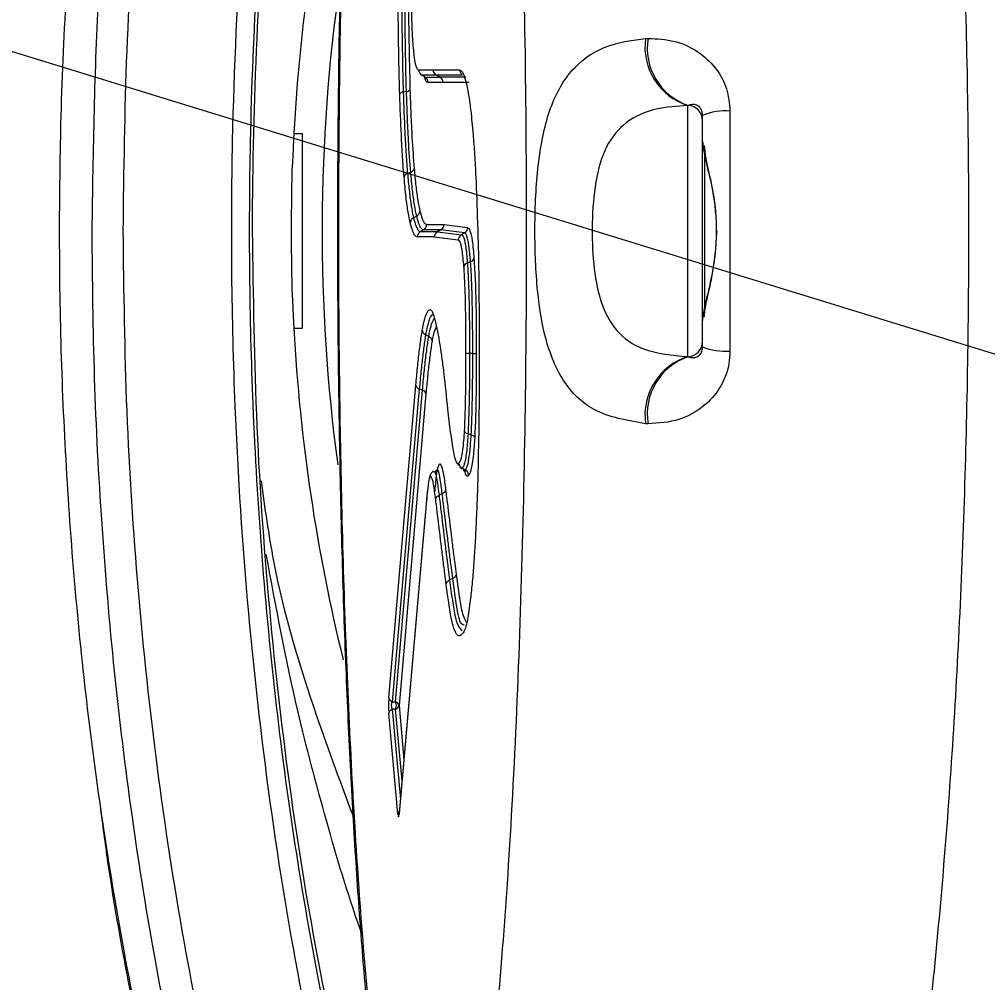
# Model space of a CAD drawing. Header units: millimetres. Extents: x 100 to 8300, y 98 to 5840.
# Drawn here: x 2353.15 to 2384.46, y 4347.04 to 4378.2 of the extents above; entities that cross this region are included whole.
import ezdxf

# ---------------------------------------------------------------- set-up
doc = ezdxf.new("R2010")
doc.units = ezdxf.units.MM
doc.header["$LTSCALE"] = 20
doc.styles.add('SLDTEXTSTYLE0', font='TXT', dxfattribs={"width": 0.75})
doc.dimstyles.new('SLDDIMSTYLE1', dxfattribs={"dimtxt": 52.916667, "dimasz": 60, "dimexe": 0, "dimexo": 0.0625, "dimgap": 13.229167, "dimtad": 1, "dimrnd": 1e-09, "dimzin": 12, "dimdsep": 46, "dimtxsty": 'SLDTEXTSTYLE0', "dimblk1": 'NONE', "dimsah": 1, "dimcen": 0, "dimadec": 0, "dimazin": 3, "dimtfac": 1, "dimtdec": 3, "dimtmove": 0, "dimatfit": 3, "dimldrblk": 'NONE', "dimfxl": 0, "dimfrac": 2, "dimtolj": 1, "dimtzin": 12, "dimarcsym": 0})

# ---------------------------------------------------------------- blocks, each defined once
blk = doc.blocks.new('_D_1')
at = {"color": 7, "linetype": 'Continuous', "lineweight": 0}
for q in [(1129.332, 4753.96), (4054.847, 3853.034)]:
    blk.add_line((3614.174, 3988.742), q, dxfattribs=at)
blk.add_solid([(3614.174, 3988.742), (3668.779, 3962.195), (3674.254, 3979.971)], dxfattribs=at)
at = {"color": 7, "linetype": 'Continuous', "lineweight": 0, "char_height": 52.9167, "attachment_point": 1, "rotation": 342.8836, "style": 'SLDTEXTSTYLE0'}
for s, insert in [('%%c', (3849.111, 3987.751)), ('2600', (3925.448, 3964.242))]:
    blk.add_mtext(s, dxfattribs=dict(at, insert=insert))
blk = doc.blocks.new('_NONE')

msp = doc.modelspace()

# ---------------------------------------------------------------- linework, layer by layer
at = {"color": 7, "linetype": 'Continuous', "lineweight": 15}
for p, q in [((2366.064, 4376.562), (2366.524, 4376.562)), ((2366.64, 4376.389), (2366.164, 4376.389)), ((2366.263, 4376.331), (2366.164, 4376.389)), ((2366.524, 4376.563), (2367.387, 4376.563)), ((2366.524, 4376.562), (2366.524, 4376.563)), ((2367.487, 4376.39), (2366.64, 4376.39)), ((2366.745, 4376.333), (2366.64, 4376.39)), ((2366.64, 4376.39), (2366.64, 4376.389)), ((2366.745, 4376.331), (2366.64, 4376.389)), ((2366.263, 4376.331), (2366.745, 4376.331)), ((2366.861, 4376.158), (2366.363, 4376.158)), ((2366.745, 4376.333), (2367.587, 4376.333)), ((2366.745, 4376.331), (2366.745, 4376.333)), ((2366.861, 4376.159), (2366.861, 4376.158)), ((2367.686, 4376.159), (2366.861, 4376.159)), ((2365.67, 4375.863), (2365.566, 4375.843)), ((2374.783, 4375.414), (2374.769, 4375.411)), ((2374.769, 4367.291), (2374.769, 4375.411)), ((2375.243, 4374.242), (2375.243, 4375.093)), ((2362.029, 4374.501), (2362.293, 4374.501)), ((2362.293, 4374.501), (2362.293, 4368.201)), ((2375.243, 4368.457), (2375.243, 4374.266)), ((2365.808, 4373.251), (2365.704, 4373.21)), ((2366.001, 4371.831), (2365.899, 4371.777)), ((2366.221, 4371.39), (2366.121, 4371.332)), ((2366.781, 4371.39), (2366.221, 4371.39)), ((2366.321, 4371.563), (2366.894, 4371.563)), ((2366.781, 4371.39), (2366.676, 4371.332)), ((2366.781, 4371.387), (2366.676, 4371.33)), ((2366.781, 4371.387), (2366.781, 4371.39)), ((2367.547, 4371.289), (2366.781, 4371.387)), ((2366.894, 4371.563), (2366.894, 4371.558)), ((2366.894, 4371.558), (2367.646, 4371.462)), ((2366.563, 4371.159), (2366.022, 4371.159)), ((2366.121, 4371.332), (2366.676, 4371.332)), ((2366.563, 4371.158), (2366.563, 4371.159)), ((2367.347, 4371.058), (2366.563, 4371.158)), ((2366.676, 4371.332), (2366.676, 4371.33)), ((2366.676, 4371.33), (2367.447, 4371.231)), ((2367.547, 4371.289), (2367.447, 4371.231)), ((2367.742, 4370.358), (2367.639, 4370.319)), ((2375.243, 4367.608), (2375.243, 4368.46)), ((2362.293, 4368.201), (2362.029, 4368.201)), ((2367.709, 4367.393), (2367.595, 4367.393)), ((2367.814, 4367.393), (2367.709, 4367.393)), ((2367.814, 4367.393), (2367.929, 4367.393)), ((2374.769, 4367.291), (2374.783, 4367.287)), ((2365.101, 4356.252), (2365.974, 4366.367)), ((2366.085, 4366.244), (2365.211, 4356.13)), ((2365.318, 4356.13), (2366.188, 4366.204)), ((2366.298, 4366.082), (2365.429, 4356.009)), ((2367.764, 4364.762), (2367.66, 4364.794)), ((2367.35, 4363.773), (2367.331, 4363.852)), ((2366.317, 4362.649), (2365.435, 4352.528)), ((2366.317, 4362.632), (2365.435, 4352.511)), ((2367.168, 4360.114), (2367.065, 4360.066)), ((2365.211, 4356.13), (2365.318, 4356.13)), ((2365.393, 4352.507), (2365.102, 4355.76)), ((2365.318, 4355.884), (2365.212, 4355.884)), ((2365.435, 4352.511), (2365.435, 4352.528))]:
    msp.add_line(p, q, dxfattribs=at)
at = {"color": 8, "linetype": 'Continuous', "lineweight": 15}
for p, q in [((2375.302, 4373.865), (2375.302, 4368.791)), ((2365.212, 4355.884), (2365.473, 4352.964)), ((2365.526, 4353.568), (2365.318, 4355.884)), ((2365.429, 4356.009), (2365.586, 4354.255))]:
    msp.add_line(p, q, dxfattribs=at)
at = {"color": 7, "linetype": 'Continuous', "lineweight": 15, "flags": 128}
for points in [[(2366.241, 4376.339), (2366.263, 4376.331), (2366.263, 4376.331), (2366.263, 4376.331)], [(2366.39, 4367.945), (2366.31, 4367.985), (2366.288, 4367.996)], [(2366.188, 4366.204), (2366.106, 4366.236), (2366.085, 4366.244)], [(2367.568, 4363.625), (2367.489, 4363.67), (2367.468, 4363.682)], [(2366.827, 4362.854), (2366.746, 4362.817), (2366.724, 4362.807)]]:
    msp.add_lwpolyline(points, dxfattribs=at)
at = {"color": 7, "linetype": 'Continuous', "lineweight": 15}
for radius in [1300, 71]:
    msp.add_circle((2371.753, 4371.351), radius, dxfattribs=at)
for centre, radius, start, end in [((2419.943, 4371.351), 58, 166.5407, 176.88671), ((2419.943, 4371.351), 57, 171.8997, 187.6235), ((2375.364, 4377.302), 1.983, 171.9597, 252.5433), ((2375.407, 4377.263), 1.951, 170.5359, 251.3557), ((2366.264, 4376.562), 0.2, 179.959, 239.852), ((2367.587, 4376.563), 0.2, 179.959, 239.852), ((2366.163, 4376.158), 0.2, 359.959, 59.852), ((2365.568, 4375.7), 0.143, 90.9071, 144.1605), ((2365.668, 4376.006), 0.143, 270.9047, 324.1525), ((2374.744, 4374.917), 0.499, 0.0977, 85.4846), ((2375.993, 4373.22), 2.017, 86.0912, 111.8122), ((2365.762, 4373.403), 0.159, 286.7612, 349.2565), ((2365.75, 4373.058), 0.159, 106.727, 169.2258), ((2365.988, 4371.604), 0.194, 117.3369, 177.2862), ((2365.911, 4372.003), 0.194, 297.3443, 357.2916), ((2366.12, 4371.563), 0.2, 300.148, 0.041), ((2367.446, 4371.462), 0.2, 300.1477, 0.0417), ((2366.222, 4371.159), 0.2, 120.148, 180.041), ((2367.547, 4371.058), 0.2, 120.1271, 179.9764), ((2367.703, 4370.506), 0.154, 284.683, 347.3072), ((2367.678, 4370.171), 0.154, 104.6754, 167.2998), ((2419.943, 4371.351), 58, 183.11329, 193.83279), ((2374.744, 4367.784), 0.499, 274.4918, 359.9023), ((2375.993, 4369.485), 2.022, 248.2367, 273.9018), ((2375.364, 4365.399), 1.983, 107.451, 188.0625), ((2375.406, 4365.438), 1.951, 108.6212, 189.4657), ((2366.13, 4366.397), 0.159, 190.7571, 253.251), ((2366.143, 4366.052), 0.158, 10.8982, 73.4111), ((2365.257, 4356.282), 0.158, 190.8982, 253.4111), ((2365.273, 4355.979), 0.158, 10.8982, 73.4111), ((2365.018, 4356.007), 0.325, 337.7915, 22.2999), ((2365.259, 4355.731), 0.16, 107.1895, 169.6357), ((2365.271, 4356.037), 0.16, 287.1895, 349.6357)]:
    msp.add_arc(centre, radius, start, end, dxfattribs=at)
at = {"color": 8, "linetype": 'Continuous', "lineweight": 15}
msp.add_arc((2365.525, 4352.491), 0.133, 129.1386, 172.8559, dxfattribs=at)
at = {"color": 7, "linetype": 'Continuous', "lineweight": 15}
for centre, major_axis, ratio, start_param, end_param in [((2366.724, 4376.563), (0.149, -0.147), 0.909586, 3.970768, 5.017965), ((2366.724, 4376.562), (0.149, -0.147), 0.909586, 3.970768, 5.017965), ((2366.662, 4376.159), (0.149, -0.147), 0.909586, 0.829175, 1.876373), ((2366.662, 4376.158), (0.149, -0.147), 0.909586, 0.829175, 1.876373), ((2366.695, 4371.563), (0.146, 0.147), 0.922593, 4.406813, 5.45401), ((2366.695, 4371.558), (0.155, 0.137), 0.921985, 4.470422, 5.517619), ((2366.762, 4371.159), (0.146, 0.147), 0.922593, 1.26522, 2.312417), ((2366.762, 4371.158), (0.155, 0.137), 0.921985, 1.328829, 2.376027), ((2365.137, 4356.009), (0, 0.4), 0.112709, 0.920254, 2.245124), ((2365.336, 4356.009), (0.007, 0.2), 0.78925, 0.950707, 2.275578), ((2365.414, 4352.918), (0, 0.515), 0.067693, 2.493007, 3.800642)]:
    msp.add_ellipse(centre, major_axis=major_axis, ratio=ratio, start_param=start_param, end_param=end_param, dxfattribs=at)
for points, knots in [([(2370.273, 4431.185), (2368.037, 4430.757), (2363.578, 4429.902), (2357.157, 4427.703), (2350.802, 4424.777), (2344.637, 4420.969), (2338.801, 4416.291), (2333.633, 4410.992), (2329.217, 4405.158), (2325.557, 4398.902), (2322.697, 4392.298), (2320.651, 4385.465), (2319.424, 4378.456), (2319.023, 4371.352), (2319.436, 4364.226), (2320.666, 4357.214), (2322.708, 4350.362), (2325.582, 4343.76), (2329.244, 4337.492), (2333.328, 4332.127), (2337.567, 4327.647), (2341.779, 4323.945), (2346.317, 4320.661), (2351.481, 4317.612), (2357.269, 4314.942), (2363.664, 4312.765), (2368.07, 4311.933), (2370.278, 4311.516)], [0, 0, 0, 0, 0.039898, 0.079587, 0.118672, 0.162397, 0.20625, 0.24941, 0.291686, 0.334027, 0.375922, 0.417271, 0.458451, 0.500032, 0.541386, 0.582955, 0.624207, 0.666119, 0.708583, 0.75094, 0.783843, 0.816443, 0.849027, 0.881877, 0.921408, 0.96062, 1, 1, 1, 1]), ([(2382.919, 4431.299), (2382.734, 4431.32), (2381.951, 4431.407), (2380.662, 4431.249), (2379.15, 4430.916), (2377.805, 4430.435), (2376.475, 4429.806), (2375.103, 4428.97), (2373.743, 4427.949), (2372.069, 4426.458), (2370.138, 4424.332), (2367.945, 4421.275), (2365.926, 4417.796), (2364.023, 4413.791), (2362.306, 4409.381), (2360.783, 4404.578), (2359.495, 4399.563), (2358.422, 4394.287), (2357.572, 4388.767), (2356.959, 4383.022), (2356.574, 4377.201), (2356.526, 4373.296), (2356.502, 4371.351)], [0, 0, 0, 0, 0.014047, 0.05945, 0.097869, 0.129292, 0.16236, 0.200565, 0.236433, 0.269966, 0.335181, 0.396122, 0.459762, 0.520427, 0.58382, 0.645346, 0.705069, 0.763056, 0.823223, 0.882704, 0.941595, 1, 1, 1, 1]), ([(2376.762, 4430.554), (2376.756, 4430.552), (2376.107, 4430.376), (2374.838, 4429.741), (2372.965, 4428.628), (2371.133, 4427.17), (2369.35, 4425.422), (2367.634, 4423.385), (2365.997, 4421.081), (2364.45, 4418.526), (2363, 4415.74), (2361.661, 4412.754), (2360.434, 4409.571), (2359.313, 4406.206), (2358.293, 4402.644), (2357.379, 4398.911), (2356.58, 4395.036), (2355.902, 4391.05), (2355.348, 4386.983), (2354.922, 4382.863), (2354.628, 4378.717), (2354.477, 4375.061), (2354.454, 4372.793), (2354.445, 4371.914)], [0, 0, 0, 0, 0.000484, 0.052698, 0.10557, 0.158972, 0.212644, 0.266218, 0.319435, 0.37214, 0.424246, 0.475732, 0.525739, 0.575842, 0.626072, 0.676252, 0.726227, 0.775874, 0.825094, 0.873823, 0.922036, 0.969753, 1, 1, 1, 1]), ([(2360.695, 4371.351), (2360.695, 4371.509), (2360.698, 4373.715), (2360.813, 4377.976), (2361.247, 4384.038), (2361.943, 4389.943), (2362.899, 4395.609), (2364.091, 4400.978), (2365.517, 4406.087), (2367.183, 4410.826), (2368.789, 4414.654), (2369.887, 4416.657), (2370.296, 4417.403)], [0, 0, 0, 0, 0.008781, 0.122462, 0.236515, 0.350216, 0.463805, 0.577745, 0.691377, 0.810156, 0.92928, 1, 1, 1, 1]), ([(2368.902, 4415.015), (2368.645, 4414.482), (2367.878, 4412.889), (2366.751, 4410.01), (2365.518, 4406.432), (2364.43, 4402.699), (2363.452, 4398.732), (2362.574, 4394.421), (2361.82, 4389.762), (2361.218, 4384.764), (2360.8, 4379.565), (2360.541, 4373.204), (2360.604, 4366.907), (2360.965, 4360.82), (2361.434, 4355.957), (2362.086, 4351.156), (2362.927, 4346.409), (2363.963, 4341.769), (2365.196, 4337.264), (2366.619, 4333.036), (2367.795, 4329.974), (2368.531, 4328.469), (2368.691, 4328.144)], [0, 0, 0, 0, 0.0253262, 0.0757503, 0.1219707, 0.1684651, 0.215545, 0.2629368, 0.3146554, 0.3672986, 0.4204211, 0.4745416, 0.5600926, 0.6096988, 0.6601382, 0.710998, 0.7627145, 0.816928, 0.8716165, 0.9277649, 0.9843966, 1, 1, 1, 1]), ([(2365.74, 4337.735), (2365.861, 4337.427), (2366.102, 4336.813), (2366.474, 4336.537), (2366.852, 4336.741), (2367.233, 4337.502), (2367.606, 4338.827), (2368.014, 4340.943), (2368.435, 4344.135), (2368.836, 4348.566), (2369.156, 4353.691), (2369.385, 4359.306), (2369.525, 4365.255), (2369.57, 4371.36), (2369.524, 4377.465), (2369.401, 4382.742), (2369.234, 4387.142), (2369.05, 4390.733), (2368.827, 4394.091), (2368.568, 4397.136), (2368.275, 4399.818), (2367.95, 4402.087), (2367.6, 4403.91), (2367.227, 4405.223), (2366.788, 4406.07), (2366.285, 4406.244), (2365.922, 4405.393), (2365.74, 4404.968)], [0, 0, 0, 0, 0.033412, 0.06671, 0.100381, 0.135685, 0.171023, 0.205696, 0.2565, 0.306665, 0.355515, 0.404298, 0.452051, 0.500012, 0.548025, 0.595785, 0.628135, 0.660932, 0.693651, 0.72747, 0.76102, 0.794823, 0.829947, 0.86484, 0.900074, 0.950059, 1, 1, 1, 1]), ([(2353.258, 4403.998), (2353.14, 4403.061), (2352.864, 4400.871), (2352.497, 4397.042), (2352.154, 4392.659), (2351.88, 4388.081), (2351.675, 4383.368), (2351.538, 4378.571), (2351.47, 4373.755), (2351.47, 4368.487), (2351.561, 4362.843), (2351.764, 4356.962), (2352.056, 4351.446), (2352.431, 4346.388), (2352.83, 4342.122), (2353.13, 4339.73), (2353.258, 4338.71)], [0, 0, 0, 0, 0.053023, 0.124061, 0.194233, 0.263268, 0.331874, 0.400007, 0.467047, 0.533211, 0.619075, 0.70307, 0.785333, 0.864942, 0.942435, 1, 1, 1, 1]), ([(2365.035, 4402.05), (2364.939, 4401.372), (2364.722, 4399.827), (2364.436, 4397.019), (2364.165, 4393.66), (2363.932, 4389.909), (2363.742, 4385.875), (2363.601, 4381.641), (2363.509, 4377.28), (2363.466, 4372.858), (2363.473, 4368.439), (2363.53, 4364.076), (2363.636, 4359.802), (2363.798, 4355.607), (2364.02, 4351.528), (2364.303, 4347.613), (2364.665, 4343.976), (2364.963, 4341.468), (2365.168, 4340.324), (2365.201, 4340.142)], [0, 0, 0, 0, 0.045734, 0.104276, 0.166245, 0.22883, 0.291211, 0.353664, 0.415426, 0.476792, 0.538088, 0.598775, 0.659652, 0.72164, 0.785528, 0.851197, 0.918041, 0.986925, 1, 1, 1, 1]), ([(2364.812, 4400.255), (2364.715, 4399.475), (2364.53, 4397.981), (2364.286, 4395.34), (2364.072, 4392.511), (2363.884, 4389.429), (2363.726, 4386.114), (2363.6, 4382.606), (2363.508, 4378.932), (2363.452, 4375.165), (2363.433, 4371.344), (2363.452, 4367.515), (2363.509, 4363.736), (2363.601, 4360.062), (2363.727, 4356.554), (2363.886, 4353.233), (2364.074, 4350.152), (2364.288, 4347.335), (2364.532, 4344.714), (2364.716, 4343.221), (2364.811, 4342.442)], [0, 0, 0, 0, 0.059201, 0.113443, 0.168036, 0.222998, 0.277587, 0.333073, 0.388695, 0.444497, 0.499996, 0.555804, 0.611962, 0.667413, 0.72281, 0.777713, 0.832852, 0.886946, 0.941074, 1, 1, 1, 1]), ([(2365.452, 4375.784), (2365.444, 4376.053), (2365.422, 4376.849), (2365.403, 4378.242), (2365.4, 4379.36), (2365.399, 4379.924)], [0, 0, 0, 0, 0.201931, 0.597556, 1, 1, 1, 1]), ([(2365.514, 4379.924), (2365.514, 4379.924), (2365.514, 4379.366), (2365.518, 4378.261), (2365.537, 4376.893), (2365.558, 4376.103), (2365.566, 4375.843), (2365.566, 4375.843)], [0, 0, 0, 0, 0.000014, 0.404092, 0.79938, 0.999986, 1, 1, 1, 1]), ([(2365.67, 4375.863), (2365.67, 4375.863), (2365.654, 4376.381), (2365.631, 4377.446), (2365.62, 4378.816), (2365.619, 4379.639), (2365.618, 4379.924)], [0, 0, 0, 0, 0.000015, 0.401298, 0.792319, 1, 1, 1, 1]), ([(2365.733, 4379.924), (2365.733, 4379.642), (2365.734, 4378.829), (2365.745, 4377.473), (2365.771, 4376.442), (2365.784, 4375.922)], [0, 0, 0, 0, 0.208756, 0.600564, 1, 1, 1, 1]), ([(2365.819, 4379.924), (2365.82, 4379.62), (2365.821, 4379.072), (2365.834, 4378.238), (2365.855, 4377.633), (2365.877, 4377.347), (2365.882, 4377.286)], [0, 0, 0, 0, 0.3254408, 0.5870806, 0.9112911, 1, 1, 1, 1]), ([(2373.401, 4365.121), (2372.812, 4365.22), (2371.739, 4365.401), (2370.684, 4366.433), (2370.101, 4367.892), (2369.849, 4369.735), (2369.799, 4371.769), (2369.923, 4373.792), (2370.308, 4375.507), (2371.059, 4376.726), (2372.108, 4377.401), (2372.992, 4377.523), (2373.401, 4377.579)], [0, 0, 0, 0, 0.127556, 0.232831, 0.334493, 0.426224, 0.51758, 0.61249, 0.711251, 0.810996, 0.912733, 1, 1, 1, 1]), ([(2373.401, 4377.579), (2373.414, 4377.58), (2373.435, 4377.582), (2373.462, 4377.583), (2373.476, 4377.583), (2373.483, 4377.583)], [0, 0, 0, 0, 0.499953, 0.749971, 1, 1, 1, 1]), ([(2373.483, 4377.583), (2373.771, 4377.57), (2374.343, 4377.544), (2375.131, 4377.176), (2375.702, 4376.618), (2376.059, 4375.978), (2376.107, 4375.48), (2376.13, 4375.233)], [0, 0, 0, 0, 0.259808, 0.514672, 0.686457, 0.844746, 1, 1, 1, 1]), ([(2365.882, 4377.286), (2365.899, 4377.131), (2365.937, 4376.776), (2366.003, 4376.587), (2366.047, 4376.569), (2366.064, 4376.562)], [0, 0, 0, 0, 0.324186, 0.740428, 1, 1, 1, 1]), ([(2366.164, 4376.389), (2366.164, 4376.389), (2366.157, 4376.389), (2366.149, 4376.397), (2366.142, 4376.405)], [0, 0, 0, 0, 0.000237, 1, 1, 1, 1]), ([(2366.363, 4376.158), (2366.337, 4376.162), (2366.297, 4376.168), (2366.261, 4376.332), (2366.249, 4376.387)], [0, 0, 0, 0, 0.6655761, 1, 1, 1, 1]), ([(2367.387, 4376.563), (2367.412, 4376.554), (2367.464, 4376.533), (2367.542, 4376.369), (2367.593, 4376.167), (2367.619, 4376.064)], [0, 0, 0, 0, 0.31185, 0.653211, 1, 1, 1, 1]), ([(2365.594, 4373.088), (2365.577, 4373.3), (2365.544, 4373.723), (2365.494, 4374.619), (2365.468, 4375.334), (2365.452, 4375.784)], [0, 0, 0, 0, 0.2704462, 0.5406943, 1, 1, 1, 1]), ([(2365.566, 4375.843), (2365.566, 4375.843), (2365.58, 4375.396), (2365.607, 4374.702), (2365.656, 4373.832), (2365.687, 4373.407), (2365.704, 4373.211), (2365.704, 4373.21)], [0, 0, 0, 0, 0.0000209, 0.4612551, 0.7311227, 0.9999806, 1, 1, 1, 1]), ([(2365.808, 4373.251), (2365.808, 4373.251), (2365.78, 4373.563), (2365.741, 4374.148), (2365.698, 4375.049), (2365.679, 4375.589), (2365.67, 4375.863), (2365.67, 4375.863)], [0, 0, 0, 0, 0.00002, 0.430164, 0.715785, 0.99998, 1, 1, 1, 1]), ([(2365.784, 4375.922), (2365.793, 4375.657), (2365.811, 4375.126), (2365.853, 4374.24), (2365.893, 4373.698), (2365.918, 4373.374)], [0, 0, 0, 0, 0.285893, 0.571943, 1, 1, 1, 1]), ([(2367.619, 4376.064), (2367.642, 4375.951), (2367.688, 4375.725), (2367.758, 4375.202), (2367.8, 4374.74), (2367.824, 4374.475)], [0, 0, 0, 0, 0.2993286, 0.5986217, 1, 1, 1, 1]), ([(2375.243, 4375.093), (2375.242, 4375.111), (2375.241, 4375.15), (2375.229, 4375.211), (2375.194, 4375.308), (2375.053, 4375.462), (2374.907, 4375.455), (2374.805, 4375.422), (2374.783, 4375.414)], [0, 0, 0, 0, 0.023919, 0.053046, 0.103701, 0.255247, 0.839329, 1, 1, 1, 1]), ([(2374.769, 4375.411), (2374.419, 4375.387), (2373.682, 4375.337), (2372.757, 4374.937), (2372.09, 4374.136), (2371.757, 4372.975), (2371.655, 4371.627), (2371.696, 4370.278), (2371.909, 4369.038), (2372.423, 4368.057), (2373.373, 4367.411), (2374.266, 4367.334), (2374.769, 4367.291)], [0, 0, 0, 0, 0.0926868, 0.1949843, 0.2912856, 0.3871266, 0.4822073, 0.5744644, 0.6647025, 0.7624844, 0.866114, 1, 1, 1, 1]), ([(2376.13, 4375.233), (2376.128, 4373.9), (2376.125, 4371.311), (2376.129, 4368.723), (2376.13, 4367.469)], [0, 0, 0, 0, 0.515183, 1, 1, 1, 1]), ([(2362.029, 4374.501), (2362.028, 4374.498), (2362.028, 4374.486), (2362.016, 4374.272), (2361.996, 4373.84), (2361.985, 4373.545), (2361.983, 4373.503)], [0, 0, 0, 0, 0.108593, 0.519781, 0.93114, 1, 1, 1, 1]), ([(2367.824, 4374.475), (2367.84, 4374.26), (2367.873, 4373.83), (2367.924, 4372.888), (2367.951, 4372.125), (2367.968, 4371.626)], [0, 0, 0, 0, 0.2577288, 0.5152979, 1, 1, 1, 1]), ([(2375.243, 4374.242), (2375.259, 4374.108), (2375.299, 4373.783), (2375.538, 4372.887), (2375.733, 4371.657), (2375.64, 4370.302), (2375.403, 4369.296), (2375.262, 4368.714), (2375.248, 4368.525), (2375.243, 4368.46)], [0, 0, 0, 0, 0.102125, 0.248579, 0.455765, 0.663435, 0.842695, 0.946, 1, 1, 1, 1]), ([(2375.302, 4368.581), (2375.306, 4368.644), (2375.319, 4368.831), (2375.448, 4369.399), (2375.659, 4370.36), (2375.742, 4371.639), (2375.569, 4372.804), (2375.354, 4373.667), (2375.317, 4373.991), (2375.302, 4374.121)], [0, 0, 0, 0, 0.051926, 0.153647, 0.33404, 0.544956, 0.754873, 0.901013, 1, 1, 1, 1]), ([(2361.983, 4369.198), (2361.977, 4369.508), (2361.964, 4370.102), (2361.95, 4371.2), (2361.96, 4372.263), (2361.97, 4373.036), (2361.98, 4373.403), (2361.983, 4373.503)], [0, 0, 0, 0, 0.243681, 0.467753, 0.691854, 0.915818, 1, 1, 1, 1]), ([(2365.918, 4373.374), (2365.936, 4373.18), (2365.972, 4372.794), (2366.036, 4372.322), (2366.082, 4372.104), (2366.105, 4371.994)], [0, 0, 0, 0, 0.332075, 0.662137, 1, 1, 1, 1]), ([(2365.795, 4371.614), (2365.771, 4371.721), (2365.723, 4371.946), (2365.655, 4372.442), (2365.615, 4372.871), (2365.594, 4373.088)], [0, 0, 0, 0, 0.310594, 0.651271, 1, 1, 1, 1]), ([(2365.704, 4373.21), (2365.713, 4373.118), (2365.738, 4372.84), (2365.782, 4372.443), (2365.839, 4372.055), (2365.879, 4371.86), (2365.899, 4371.777), (2365.899, 4371.777)], [0, 0, 0, 0, 0.149502, 0.448978, 0.722249, 0.999978, 1, 1, 1, 1]), ([(2366.001, 4371.831), (2366.001, 4371.831), (2365.976, 4371.931), (2365.929, 4372.175), (2365.864, 4372.654), (2365.826, 4373.052), (2365.808, 4373.251)], [0, 0, 0, 0, 0.000023, 0.338372, 0.668631, 1, 1, 1, 1]), ([(2354.445, 4371.914), (2354.445, 4371.201), (2354.447, 4369.14), (2354.545, 4365.725), (2354.779, 4361.68), (2355.137, 4357.647), (2355.619, 4353.64), (2356.223, 4349.685), (2356.948, 4345.808), (2357.791, 4342.037), (2358.747, 4338.403), (2359.811, 4334.936), (2360.974, 4331.668), (2362.229, 4328.63), (2363.577, 4325.811), (2365.02, 4323.199), (2366.566, 4320.792), (2368.205, 4318.616), (2369.931, 4316.69), (2371.735, 4315.029), (2373.607, 4313.671), (2375.315, 4312.692), (2376.415, 4312.308), (2376.855, 4312.154)], [0, 0, 0, 0, 0.024115, 0.069787, 0.115797, 0.162386, 0.209577, 0.257357, 0.305675, 0.354446, 0.403555, 0.452867, 0.502224, 0.551442, 0.600267, 0.650349, 0.701252, 0.752938, 0.805312, 0.858215, 0.911412, 0.964517, 1, 1, 1, 1]), ([(2365.899, 4371.777), (2365.899, 4371.777), (2365.924, 4371.677), (2365.973, 4371.51), (2366.048, 4371.363), (2366.097, 4371.332), (2366.121, 4371.332), (2366.121, 4371.332)], [0, 0, 0, 0, 0.000012, 0.343176, 0.681395, 0.999977, 1, 1, 1, 1]), ([(2366.221, 4371.39), (2366.221, 4371.39), (2366.196, 4371.39), (2366.146, 4371.424), (2366.072, 4371.567), (2366.025, 4371.743), (2366.001, 4371.831)], [0, 0, 0, 0, 0.000023, 0.334223, 0.664032, 1, 1, 1, 1]), ([(2366.105, 4371.994), (2366.129, 4371.908), (2366.175, 4371.738), (2366.248, 4371.592), (2366.296, 4371.573), (2366.321, 4371.563)], [0, 0, 0, 0, 0.336175, 0.665877, 1, 1, 1, 1]), ([(2366.022, 4371.159), (2365.997, 4371.168), (2365.946, 4371.187), (2365.87, 4371.337), (2365.82, 4371.521), (2365.795, 4371.614)], [0, 0, 0, 0, 0.318682, 0.656996, 1, 1, 1, 1]), ([(2367.646, 4371.462), (2367.672, 4371.444), (2367.724, 4371.409), (2367.798, 4371.079), (2367.835, 4370.672), (2367.853, 4370.473)], [0, 0, 0, 0, 0.33625, 0.674145, 1, 1, 1, 1]), ([(2367.968, 4371.626), (2367.976, 4371.357), (2367.998, 4370.545), (2368.019, 4369.123), (2368.021, 4367.973), (2368.023, 4367.393)], [0, 0, 0, 0, 0.196861, 0.595037, 1, 1, 1, 1]), ([(2356.502, 4371.351), (2356.526, 4369.406), (2356.574, 4365.5), (2356.959, 4359.679), (2357.572, 4353.934), (2358.422, 4348.414), (2359.495, 4343.139), (2360.783, 4338.123), (2362.306, 4333.32), (2364.023, 4328.911), (2365.926, 4324.906), (2367.945, 4321.426), (2370.138, 4318.37), (2372.139, 4316.166), (2373.971, 4314.556), (2375.59, 4313.398), (2377.154, 4312.544), (2378.741, 4311.906), (2380.423, 4311.479), (2381.861, 4311.293), (2382.734, 4311.377), (2382.919, 4311.395)], [0, 0, 0, 0, 0.058406, 0.117298, 0.176779, 0.236946, 0.294933, 0.354656, 0.416183, 0.479578, 0.540242, 0.603884, 0.664824, 0.730042, 0.769388, 0.811914, 0.857622, 0.890882, 0.933662, 0.985952, 1, 1, 1, 1]), ([(2365.863, 4335.846), (2365.419, 4337.233), (2364.385, 4340.469), (2363.083, 4346.131), (2361.981, 4352.408), (2361.241, 4358.747), (2360.783, 4365.005), (2360.724, 4369.238), (2360.695, 4371.351)], [0, 0, 0, 0, 0.138446, 0.323054, 0.506903, 0.6711, 0.835837, 1, 1, 1, 1]), ([(2367.447, 4371.231), (2367.466, 4371.221), (2367.511, 4371.198), (2367.577, 4370.939), (2367.619, 4370.568), (2367.637, 4370.347), (2367.639, 4370.319), (2367.639, 4370.319)], [0, 0, 0, 0, 0.269676, 0.633578, 0.954307, 0.999976, 1, 1, 1, 1]), ([(2367.742, 4370.358), (2367.742, 4370.358), (2367.727, 4370.56), (2367.689, 4370.923), (2367.631, 4371.188), (2367.582, 4371.278), (2367.557, 4371.286), (2367.547, 4371.289)], [0, 0, 0, 0, 0.000024, 0.323738, 0.660057, 0.85467, 1, 1, 1, 1]), ([(2367.528, 4370.205), (2367.51, 4370.397), (2367.474, 4370.781), (2367.408, 4371.025), (2367.365, 4371.048), (2367.347, 4371.058)], [0, 0, 0, 0, 0.363079, 0.725973, 1, 1, 1, 1]), ([(2367.853, 4370.473), (2367.868, 4370.234), (2367.895, 4369.804), (2367.915, 4369.065), (2367.927, 4368.281), (2367.928, 4367.718), (2367.929, 4367.393)], [0, 0, 0, 0, 0.2682305, 0.4823825, 0.7018838, 1, 1, 1, 1]), ([(2367.595, 4367.393), (2367.594, 4367.69), (2367.593, 4368.268), (2367.578, 4369.179), (2367.555, 4369.839), (2367.532, 4370.155), (2367.528, 4370.205)], [0, 0, 0, 0, 0.300195, 0.583559, 0.935212, 1, 1, 1, 1]), ([(2367.639, 4370.319), (2367.639, 4370.319), (2367.643, 4370.268), (2367.667, 4369.926), (2367.693, 4369.239), (2367.707, 4368.29), (2367.709, 4367.696), (2367.709, 4367.393), (2367.709, 4367.393)], [0, 0, 0, 0, 0.0000152, 0.0672469, 0.4247172, 0.705767, 0.9999806, 1, 1, 1, 1]), ([(2367.814, 4367.393), (2367.814, 4367.393), (2367.814, 4367.71), (2367.811, 4368.48), (2367.791, 4369.517), (2367.758, 4370.153), (2367.742, 4370.358), (2367.742, 4370.358)], [0, 0, 0, 0, 0.0000192, 0.3039873, 0.7378478, 0.9999892, 1, 1, 1, 1]), ([(2361.983, 4369.198), (2361.993, 4368.964), (2362.012, 4368.496), (2362.027, 4368.23), (2362.028, 4368.208), (2362.029, 4368.201)], [0, 0, 0, 0, 0.411891, 0.823796, 1, 1, 1, 1]), ([(2366.182, 4368.15), (2366.191, 4368.198), (2366.269, 4368.6), (2366.38, 4368.874), (2366.541, 4368.74), (2366.621, 4368.367), (2366.677, 4368.103)], [0, 0, 0, 0, 0.059146, 0.50032, 0.646019, 1, 1, 1, 1]), ([(2366.552, 4368.618), (2366.545, 4368.626), (2366.464, 4368.709), (2366.373, 4368.43), (2366.297, 4368.041), (2366.288, 4367.996)], [0, 0, 0, 0, 0.083091, 0.892841, 1, 1, 1, 1]), ([(2366.39, 4367.945), (2366.403, 4368.012), (2366.463, 4368.322), (2366.529, 4368.453), (2366.58, 4368.556)], [0, 0, 0, 0, 0.218189, 1, 1, 1, 1]), ([(2365.974, 4366.367), (2365.992, 4366.56), (2366.027, 4366.948), (2366.085, 4367.463), (2366.137, 4367.86), (2366.17, 4368.074), (2366.182, 4368.15)], [0, 0, 0, 0, 0.281975, 0.563942, 0.845894, 1, 1, 1, 1]), ([(2366.288, 4367.996), (2366.277, 4367.922), (2366.245, 4367.712), (2366.194, 4367.322), (2366.137, 4366.816), (2366.102, 4366.435), (2366.085, 4366.244)], [0, 0, 0, 0, 0.1524874, 0.4351263, 0.7176054, 1, 1, 1, 1]), ([(2366.182, 4368.15), (2366.182, 4368.147), (2366.183, 4368.125), (2366.196, 4368.084), (2366.232, 4368.031), (2366.269, 4368.008), (2366.288, 4367.996)], [0, 0, 0, 0, 0.050772, 0.35601, 0.678002, 1, 1, 1, 1]), ([(2366.188, 4366.204), (2366.206, 4366.4), (2366.242, 4366.794), (2366.301, 4367.314), (2366.351, 4367.691), (2366.381, 4367.888), (2366.39, 4367.945)], [0, 0, 0, 0, 0.294084, 0.588052, 0.881795, 1, 1, 1, 1]), ([(2366.39, 4367.945), (2366.409, 4367.933), (2366.447, 4367.909), (2366.483, 4367.857), (2366.495, 4367.815), (2366.496, 4367.793), (2366.497, 4367.79)], [0, 0, 0, 0, 0.321993, 0.64398, 0.950002, 1, 1, 1, 1]), ([(2366.677, 4368.103), (2366.725, 4367.821), (2366.794, 4367.412), (2366.901, 4366.559), (2366.96, 4365.983), (2366.999, 4365.589)], [0, 0, 0, 0, 0.410975, 0.597816, 1, 1, 1, 1]), ([(2366.497, 4367.79), (2366.488, 4367.735), (2366.459, 4367.542), (2366.41, 4367.173), (2366.351, 4366.662), (2366.316, 4366.275), (2366.298, 4366.082)], [0, 0, 0, 0, 0.11643, 0.411034, 0.705658, 1, 1, 1, 1]), ([(2367.548, 4364.888), (2367.548, 4364.89), (2367.561, 4365.134), (2367.579, 4365.673), (2367.593, 4366.523), (2367.594, 4367.1), (2367.595, 4367.393)], [0, 0, 0, 0, 0.002592, 0.332428, 0.660584, 1, 1, 1, 1]), ([(2367.709, 4367.393), (2367.709, 4367.393), (2367.709, 4367.094), (2367.707, 4366.503), (2367.695, 4365.608), (2367.672, 4365.069), (2367.66, 4364.794)], [0, 0, 0, 0, 0.000022, 0.333913, 0.660574, 1, 1, 1, 1]), ([(2367.764, 4364.762), (2367.77, 4364.884), (2367.784, 4365.179), (2367.801, 4365.774), (2367.812, 4366.534), (2367.814, 4367.106), (2367.814, 4367.393), (2367.814, 4367.393)], [0, 0, 0, 0, 0.1536523, 0.3705673, 0.6838962, 0.999978, 1, 1, 1, 1]), ([(2367.929, 4367.393), (2367.928, 4367.1), (2367.927, 4366.513), (2367.915, 4365.73), (2367.898, 4365.109), (2367.883, 4364.799), (2367.876, 4364.668)], [0, 0, 0, 0, 0.311272, 0.622977, 0.841783, 1, 1, 1, 1]), ([(2368.023, 4367.393), (2368.022, 4367.112), (2368.021, 4366.259), (2368.01, 4364.819), (2367.982, 4363.705), (2367.968, 4363.142)], [0, 0, 0, 0, 0.195444, 0.593849, 1, 1, 1, 1]), ([(2376.13, 4367.469), (2376.123, 4367.331), (2376.104, 4366.958), (2375.957, 4366.56), (2375.688, 4366.086), (2375.248, 4365.607), (2374.423, 4365.171), (2373.82, 4365.136), (2373.482, 4365.117)], [0, 0, 0, 0, 0.086857, 0.234487, 0.271451, 0.460609, 0.69742, 1, 1, 1, 1]), ([(2374.783, 4367.287), (2374.84, 4367.271), (2374.935, 4367.243), (2375.076, 4367.281), (2375.164, 4367.354), (2375.21, 4367.436), (2375.228, 4367.485), (2375.238, 4367.535), (2375.242, 4367.569), (2375.243, 4367.597), (2375.243, 4367.608)], [0, 0, 0, 0, 0.402662, 0.674955, 0.84766, 0.897322, 0.947272, 0.962123, 0.985267, 1, 1, 1, 1]), ([(2366.999, 4365.589), (2367.058, 4365.088), (2367.137, 4364.408), (2367.259, 4363.888), (2367.32, 4363.802), (2367.358, 4363.839), (2367.363, 4363.849), (2367.367, 4363.854)], [0, 0, 0, 0, 0.533132, 0.722348, 0.95565, 0.973193, 1, 1, 1, 1]), ([(2366.999, 4365.589), (2366.999, 4365.586), (2366.998, 4365.577), (2367.001, 4365.568), (2367.003, 4365.561)], [0, 0, 0, 0, 0.301132, 1, 1, 1, 1]), ([(2373.482, 4365.117), (2373.468, 4365.118), (2373.448, 4365.118), (2373.421, 4365.12), (2373.407, 4365.121), (2373.401, 4365.121)], [0, 0, 0, 0, 0.499954, 0.749972, 1, 1, 1, 1]), ([(2367.367, 4363.854), (2367.393, 4363.888), (2367.444, 4363.953), (2367.503, 4364.308), (2367.534, 4364.665), (2367.545, 4364.843), (2367.548, 4364.888)], [0, 0, 0, 0, 0.375829, 0.727081, 0.931135, 1, 1, 1, 1]), ([(2367.66, 4364.794), (2367.641, 4364.801), (2367.602, 4364.815), (2367.565, 4364.847), (2367.551, 4364.872), (2367.548, 4364.885), (2367.548, 4364.888)], [0, 0, 0, 0, 0.3219678, 0.6439337, 0.934522, 1, 1, 1, 1]), ([(2367.66, 4364.794), (2367.647, 4364.608), (2367.618, 4364.186), (2367.563, 4363.878), (2367.511, 4363.726), (2367.483, 4363.698), (2367.468, 4363.682)], [0, 0, 0, 0, 0.2775251, 0.6317869, 0.7965488, 1, 1, 1, 1]), ([(2367.568, 4363.625), (2367.571, 4363.627), (2367.599, 4363.648), (2367.655, 4363.764), (2367.722, 4364.157), (2367.752, 4364.588), (2367.764, 4364.762)], [0, 0, 0, 0, 0.040772, 0.370272, 0.744769, 1, 1, 1, 1]), ([(2367.876, 4364.668), (2367.863, 4364.48), (2367.831, 4364.018), (2367.76, 4363.6), (2367.702, 4363.477), (2367.673, 4363.454), (2367.67, 4363.452)], [0, 0, 0, 0, 0.259369, 0.636815, 0.962813, 1, 1, 1, 1]), ([(2367.764, 4364.762), (2367.783, 4364.755), (2367.822, 4364.741), (2367.859, 4364.71), (2367.873, 4364.684), (2367.876, 4364.671), (2367.876, 4364.668)], [0, 0, 0, 0, 0.321965, 0.643927, 0.932955, 1, 1, 1, 1]), ([(2366.534, 4363.576), (2366.528, 4363.573), (2366.495, 4363.557), (2366.463, 4363.507), (2366.42, 4363.426), (2366.387, 4363.293), (2366.364, 4363.081), (2366.349, 4362.95)], [0, 0, 0, 0, 0.021842, 0.113826, 0.240586, 0.530116, 1, 1, 1, 1]), ([(2366.591, 4362.911), (2366.607, 4363.093), (2366.64, 4363.46), (2366.687, 4363.709), (2366.736, 4363.831), (2366.794, 4363.826), (2366.868, 4363.52), (2366.914, 4363.16), (2366.935, 4362.993)], [0, 0, 0, 0, 0.176641, 0.35487, 0.397414, 0.568398, 0.799959, 1, 1, 1, 1]), ([(2366.623, 4363.617), (2366.618, 4363.608), (2366.608, 4363.59), (2366.599, 4363.537), (2366.595, 4363.511)], [0, 0, 0, 0, 0.506877, 1, 1, 1, 1]), ([(2366.827, 4362.854), (2366.806, 4363.013), (2366.763, 4363.352), (2366.699, 4363.65), (2366.657, 4363.626), (2366.644, 4363.618)], [0, 0, 0, 0, 0.374612, 0.798337, 1, 1, 1, 1]), ([(2367.468, 4363.682), (2367.45, 4363.695), (2367.413, 4363.721), (2367.378, 4363.78), (2367.368, 4363.827), (2367.367, 4363.851), (2367.367, 4363.854)], [0, 0, 0, 0, 0.3219816, 0.6439532, 0.9550983, 1, 1, 1, 1]), ([(2367.468, 4363.682), (2367.465, 4363.676), (2367.445, 4363.644), (2367.426, 4363.682), (2367.41, 4363.714)], [0, 0, 0, 0, 0.187284, 1, 1, 1, 1]), ([(2367.502, 4363.652), (2367.509, 4363.629), (2367.53, 4363.555), (2367.553, 4363.596), (2367.568, 4363.625)], [0, 0, 0, 0, 0.315962, 1, 1, 1, 1]), ([(2367.568, 4363.625), (2367.587, 4363.611), (2367.624, 4363.585), (2367.658, 4363.526), (2367.669, 4363.48), (2367.669, 4363.455), (2367.67, 4363.452)], [0, 0, 0, 0, 0.322007, 0.644005, 0.953269, 1, 1, 1, 1]), ([(2366.616, 4362.667), (2366.593, 4362.842), (2366.551, 4363.176), (2366.483, 4363.432), (2366.431, 4363.418), (2366.386, 4363.266), (2366.35, 4363.012), (2366.326, 4362.74), (2366.317, 4362.632)], [0, 0, 0, 0, 0.241805, 0.463053, 0.624543, 0.701957, 0.881822, 1, 1, 1, 1]), ([(2366.349, 4362.95), (2366.342, 4362.904), (2366.33, 4362.819), (2366.321, 4362.7), (2366.318, 4362.645)], [0, 0, 0, 0, 0.548135, 1, 1, 1, 1]), ([(2366.935, 4362.993), (2366.935, 4362.987), (2366.932, 4362.967), (2366.918, 4362.93), (2366.884, 4362.885), (2366.846, 4362.864), (2366.827, 4362.854)], [0, 0, 0, 0, 0.106639, 0.356273, 0.678136, 1, 1, 1, 1]), ([(2366.935, 4362.993), (2366.946, 4362.907), (2367.004, 4362.426), (2367.082, 4361.785), (2367.17, 4361.078), (2367.225, 4360.639), (2367.261, 4360.372), (2367.276, 4360.255)], [0, 0, 0, 0, 0.092829, 0.5181, 0.691937, 0.865776, 1, 1, 1, 1]), ([(2367.968, 4363.142), (2367.96, 4362.877), (2367.942, 4362.347), (2367.908, 4361.606), (2367.87, 4360.915), (2367.839, 4360.514), (2367.824, 4360.312)], [0, 0, 0, 0, 0.257634, 0.515358, 0.756061, 1, 1, 1, 1]), ([(2366.317, 4362.632), (2366.317, 4362.635), (2366.316, 4362.64), (2366.318, 4362.646), (2366.319, 4362.649)], [0, 0, 0, 0, 0.528909, 1, 1, 1, 1]), ([(2366.616, 4362.667), (2366.616, 4362.673), (2366.618, 4362.693), (2366.632, 4362.73), (2366.667, 4362.775), (2366.705, 4362.796), (2366.724, 4362.807)], [0, 0, 0, 0, 0.105473, 0.356269, 0.678134, 1, 1, 1, 1]), ([(2366.957, 4359.925), (2366.941, 4360.042), (2366.905, 4360.311), (2366.851, 4360.75), (2366.763, 4361.457), (2366.685, 4362.098), (2366.626, 4362.58), (2366.616, 4362.667)], [0, 0, 0, 0, 0.134428, 0.308067, 0.481704, 0.906718, 1, 1, 1, 1]), ([(2366.724, 4362.807), (2366.735, 4362.721), (2366.793, 4362.239), (2366.871, 4361.599), (2366.959, 4360.892), (2367.014, 4360.453), (2367.05, 4360.184), (2367.065, 4360.066)], [0, 0, 0, 0, 0.092993, 0.517957, 0.69146, 0.864719, 1, 1, 1, 1]), ([(2367.168, 4360.114), (2367.152, 4360.23), (2367.117, 4360.497), (2367.062, 4360.936), (2366.974, 4361.644), (2366.896, 4362.285), (2366.837, 4362.767), (2366.827, 4362.854)], [0, 0, 0, 0, 0.133364, 0.307591, 0.481562, 0.906885, 1, 1, 1, 1]), ([(2367.276, 4360.255), (2367.276, 4360.253), (2367.275, 4360.233), (2367.262, 4360.194), (2367.225, 4360.146), (2367.187, 4360.124), (2367.168, 4360.114)], [0, 0, 0, 0, 0.039356, 0.356087, 0.678035, 1, 1, 1, 1]), ([(2367.538, 4358.616), (2367.498, 4358.612), (2367.432, 4358.606), (2367.303, 4359.078), (2367.225, 4359.677), (2367.168, 4360.114)], [0, 0, 0, 0, 0.30088, 0.490046, 1, 1, 1, 1]), ([(2367.824, 4360.312), (2367.815, 4360.211), (2367.798, 4360.009), (2367.77, 4359.73), (2367.748, 4359.537), (2367.736, 4359.438), (2367.734, 4359.42)], [0, 0, 0, 0, 0.310896, 0.621809, 0.932737, 1, 1, 1, 1]), ([(2366.957, 4359.925), (2366.957, 4359.927), (2366.959, 4359.947), (2366.971, 4359.986), (2367.008, 4360.034), (2367.046, 4360.056), (2367.065, 4360.066)], [0, 0, 0, 0, 0.039658, 0.356077, 0.67803, 1, 1, 1, 1]), ([(2367.484, 4358.338), (2367.445, 4358.297), (2367.355, 4358.204), (2367.239, 4358.371), (2367.097, 4358.843), (2367.017, 4359.464), (2366.957, 4359.925)], [0, 0, 0, 0, 0.209549, 0.485973, 0.618197, 1, 1, 1, 1]), ([(2367.065, 4360.066), (2367.124, 4359.615), (2367.203, 4359.008), (2367.342, 4358.533), (2367.417, 4358.473), (2367.467, 4358.432)], [0, 0, 0, 0, 0.483856, 0.65062, 1, 1, 1, 1]), ([(2367.734, 4359.42), (2367.73, 4359.391), (2367.698, 4359.113), (2367.64, 4358.741), (2367.558, 4358.433), (2367.508, 4358.369), (2367.484, 4358.338)], [0, 0, 0, 0, 0.047572, 0.452512, 0.730362, 1, 1, 1, 1]), ([(2365.435, 4352.528), (2365.434, 4352.511), (2365.431, 4352.485), (2365.428, 4352.468), (2365.428, 4352.469), (2365.428, 4352.47)], [0, 0, 0, 0, 0.568719, 0.898318, 1, 1, 1, 1])]:
    msp.add_open_spline(points, degree=3, knots=knots, dxfattribs=at)
at = {"color": 8, "linetype": 'Continuous', "lineweight": 15}
for points, knots in [([(2377.083, 4430.568), (2376.566, 4430.382), (2375.306, 4429.927), (2373.416, 4428.717), (2371.413, 4427.057), (2369.525, 4425.052), (2367.685, 4422.655), (2365.969, 4419.958), (2364.386, 4417.011), (2362.937, 4413.86), (2361.578, 4410.398), (2360.349, 4406.72), (2359.259, 4402.877), (2358.303, 4398.896), (2357.471, 4394.704), (2356.813, 4390.583), (2356.167, 4385.422), (2355.62, 4379.102), (2355.537, 4373.951), (2355.496, 4371.351)], [0, 0, 0, 0, 0.045415, 0.110576, 0.169175, 0.228481, 0.288151, 0.348569, 0.403383, 0.458194, 0.513669, 0.569843, 0.622283, 0.674722, 0.728182, 0.78164, 0.825501, 0.911911, 1, 1, 1, 1]), ([(2380.231, 4312.918), (2379.632, 4313.205), (2378.016, 4313.98), (2375.479, 4316.202), (2372.664, 4319.5), (2370.028, 4323.641), (2367.65, 4328.453), (2365.569, 4333.874), (2363.793, 4339.77), (2362.357, 4345.997), (2361.274, 4352.439), (2360.521, 4358.958), (2360.041, 4366.261), (2359.966, 4373.77), (2360.32, 4381.324), (2360.996, 4388.211), (2361.963, 4394.579), (2363.169, 4400.359), (2364.547, 4405.557), (2366.161, 4410.461), (2368.006, 4414.987), (2370.066, 4419.079), (2372.336, 4422.705), (2374.805, 4425.8), (2377.457, 4428.195), (2379.34, 4429.585), (2380.342, 4429.934), (2380.414, 4429.96)], [0, 0, 0, 0, 0.027518, 0.074196, 0.120619, 0.1672, 0.213602, 0.257328, 0.301212, 0.344916, 0.384898, 0.425022, 0.464994, 0.515719, 0.557457, 0.59937, 0.641119, 0.678046, 0.715083, 0.752021, 0.791194, 0.83048, 0.869665, 0.91196, 0.954376, 0.996681, 1, 1, 1, 1]), ([(2376.524, 4415.833), (2376.8, 4415.814), (2377.405, 4415.772), (2378.312, 4414.809), (2379.239, 4413.129), (2380.099, 4410.697), (2380.91, 4407.571), (2381.579, 4404.11), (2382.121, 4400.521), (2382.56, 4396.978), (2382.941, 4393.16), (2383.26, 4389.103), (2383.515, 4384.851), (2383.702, 4380.448), (2383.817, 4375.936), (2383.856, 4371.372), (2383.817, 4366.814), (2383.703, 4362.306), (2383.517, 4357.896), (2383.263, 4353.638), (2382.943, 4349.581), (2382.564, 4345.76), (2382.128, 4342.215), (2381.582, 4338.624), (2380.916, 4335.16), (2380.112, 4332.029), (2379.242, 4329.591), (2378.325, 4327.907), (2377.411, 4326.93), (2376.803, 4326.886), (2376.524, 4326.865)], [0, 0, 0, 0, 0.034681, 0.076074, 0.117472, 0.159447, 0.201242, 0.243373, 0.275229, 0.307002, 0.338951, 0.371094, 0.403177, 0.435256, 0.467575, 0.499921, 0.532047, 0.564241, 0.59656, 0.628672, 0.660631, 0.692673, 0.724567, 0.756187, 0.79839, 0.840329, 0.881969, 0.923644, 0.964962, 1, 1, 1, 1]), ([(2355.496, 4371.351), (2355.511, 4369.763), (2355.543, 4366.589), (2355.794, 4361.826), (2356.195, 4357.099), (2356.778, 4352.309), (2357.551, 4347.509), (2358.531, 4342.75), (2359.694, 4338.176), (2361.04, 4333.812), (2362.564, 4329.706), (2364.265, 4325.898), (2366.122, 4322.457), (2368.102, 4319.443), (2370.177, 4316.891), (2372.339, 4314.792), (2374.595, 4313.212), (2376.218, 4312.321), (2377.085, 4312.098), (2377.166, 4312.077)], [0, 0, 0, 0, 0.053663, 0.107328, 0.162216, 0.217105, 0.27682, 0.337596, 0.398897, 0.461262, 0.525567, 0.590427, 0.656974, 0.724073, 0.789999, 0.856429, 0.92441, 0.992906, 1, 1, 1, 1]), ([(2366.636, 4368.257), (2366.601, 4368.186), (2366.553, 4368.086), (2366.509, 4367.856), (2366.497, 4367.79)], [0, 0, 0, 0, 0.713608, 1, 1, 1, 1]), ([(2366.544, 4363.559), (2366.556, 4363.569), (2366.593, 4363.602), (2366.656, 4363.329), (2366.701, 4362.984), (2366.724, 4362.807)], [0, 0, 0, 0, 0.17008, 0.572341, 1, 1, 1, 1]), ([(2367.67, 4363.452), (2367.654, 4363.431), (2367.611, 4363.376), (2367.571, 4363.536), (2367.546, 4363.635)], [0, 0, 0, 0, 0.3804836, 1, 1, 1, 1]), ([(2360.968, 4363.268), (2361.088, 4362.399), (2361.45, 4359.793), (2362.567, 4356.107), (2363.572, 4353.418), (2363.989, 4352.303)], [0, 0, 0, 0, 0.226782, 0.679463, 1, 1, 1, 1]), ([(2364.248, 4348.584), (2364.221, 4348.659), (2363.785, 4349.847), (2363.076, 4352.261), (2362.001, 4356.258), (2361.453, 4359.194), (2361.134, 4360.896)], [0, 0, 0, 0, 0.019803, 0.311997, 0.600888, 1, 1, 1, 1]), ([(2367.276, 4360.255), (2367.332, 4359.821), (2367.409, 4359.227), (2367.529, 4358.815), (2367.586, 4358.734), (2367.619, 4358.687)], [0, 0, 0, 0, 0.536721, 0.734784, 1, 1, 1, 1]), ([(2359.701, 4335.369), (2359.701, 4335.369), (2359.307, 4336.537), (2358.555, 4338.967), (2357.562, 4342.797), (2356.715, 4346.803), (2356.119, 4350.12), (2355.853, 4352.159), (2355.774, 4352.77)], [0, 0, 0, 0, 0.000003, 0.228751, 0.459151, 0.681039, 0.904462, 1, 1, 1, 1])]:
    msp.add_open_spline(points, degree=3, knots=knots, dxfattribs=at)

# ---------------------------------------------------------------- dimensions: what is measured, and where the dimension line sits
at = {"color": 7, "linetype": 'Continuous', "lineweight": 0}
dim = msp.add_diameter_dim_2p(p1=(1129.332, 4753.96), p2=(3614.174, 3988.742), dimstyle='SLDDIMSTYLE1', dxfattribs=at)
dim.commit()
dim.dimension.update_dxf_attribs({"geometry": '_D_1', "text_midpoint": (3942.483, 3887.638), "dimtype": 163})

doc.saveas('drawing.dxf')
